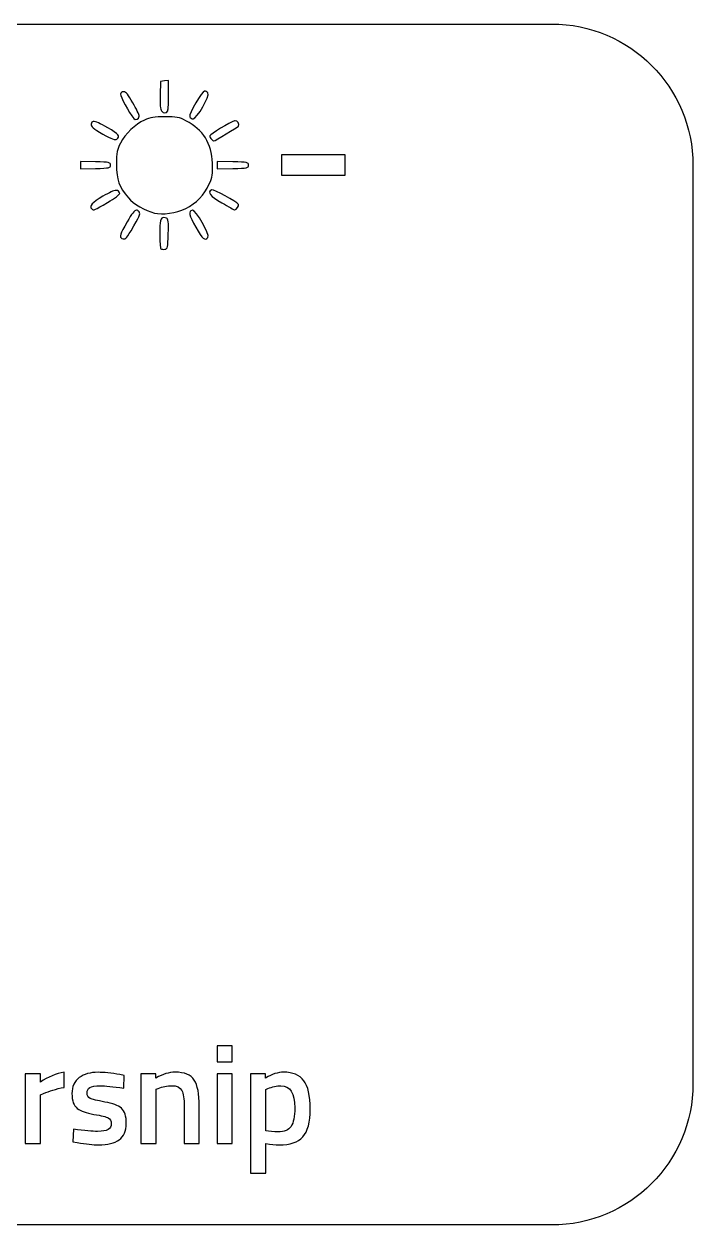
# Model space of a CAD drawing. Extents: x 141 to 566, y 508 to 650.
# Drawn here: x 486.9 to 565.8, y 508.1 to 649.8 of the extents above; entities that cross this region are included whole.
import ezdxf

# ---------------------------------------------------------------- set-up
doc = ezdxf.new("R2010")
doc.units = 0
doc.layers.add('Layer_1', color=7, linetype='CONTINUOUS')

msp = doc.modelspace()

# ---------------------------------------------------------------- linework, layer by layer
at = {"layer": 'Layer_1', "color": 7}
for points in [[(440.802737, 649.788143), (549.142753, 649.788143)], [(503.953228, 643.119063), (503.476668, 643.064213), (503.000107, 643.009391), (502.949934, 641.388793)], [(503.953143, 641.475428), (503.953228, 643.119063)], [(511.792072, 638.371409), (511.792214, 638.371327)], [(493.555408, 633.576881), (493.555408, 633.13145), (493.555408, 632.686025), (495.33171, 632.735433)], [(495.33171, 633.527456), (493.555408, 633.576881)], [(509.672041, 633.57654), (509.672041, 633.13145), (509.672041, 632.686363), (511.53497, 632.73577)], [(511.53497, 633.527116), (509.672041, 633.57654)], [(565.838901, 633.092009), (565.838901, 524.75199)], [(488.814831, 524.92062), (488.814831, 525.907928), (487.039436, 525.907928), (487.039436, 517.687223), (488.830932, 517.687223), (488.830932, 523.425013), (489.192746, 523.572982)], [(491.609735, 524.29661), (491.609735, 526.0881)], [(502.462772, 525.398159), (502.462772, 525.907928), (500.685902, 525.907928), (500.685902, 517.687223), (502.478872, 517.687223), (502.478872, 524.066615), (502.72492, 524.164751)], [(515.401739, 525.398159), (515.401739, 525.907928), (513.626343, 525.907928), (513.626343, 514.151093), (515.419313, 514.151093), (515.419313, 517.653533)], [(498.680419, 524.214524), (498.712734, 525.710137), (498.202951, 525.808273)], [(515.419313, 519.182779), (515.419313, 524.032877), (515.665361, 524.148588)], [(505.799631, 522.043654), (505.799631, 517.687211), (507.575027, 517.687211), (507.575027, 522.093461)], [(492.728882, 519.362946), (492.662835, 517.867342), (493.172589, 517.785307)], [(549.142753, 508.055859), (440.802737, 508.055859)]]:
    msp.add_lwpolyline(points, dxfattribs=at)
for points in [[(498.662589, 641.796313)], [(508.192923, 641.882982)], [(495.061002, 638.284671)], [(503.519981, 638.847893)], [(517.320057, 631.925107), (517.320057, 634.386773), (524.754794, 634.386773), (524.754794, 631.925107)], [(497.754142, 630.154585)], [(509.048929, 630.203)], [(500.143748, 627.816753)], [(503.381509, 626.945905)], [(506.752384, 627.809678)], [(509.663934, 529.196485), (509.663934, 527.305377), (511.45543, 527.305377), (511.45543, 529.196485)], [(495.621893, 526.071951)], [(504.731735, 526.088089)], [(509.663934, 525.907874), (509.663934, 517.687169), (511.45543, 517.687169), (511.45543, 525.907899)], [(517.522819, 526.088086)], [(517.210781, 524.494293)]]:
    msp.add_lwpolyline(points, close=True, dxfattribs=at)
for points in [[(549.142753, 649.788143), (558.392428, 649.788143), (565.838901, 642.341667), (565.838901, 633.092009)], [(498.273024, 641.522486), (498.22852, 641.291207), (499.29755, 639.313211), (499.828961, 638.64379)], [(498.662589, 641.796313), (498.477487, 641.796313), (498.302022, 641.673147), (498.273024, 641.522486)], [(499.737572, 640.496585), (499.216054, 641.414597), (498.900359, 641.796313), (498.662589, 641.796313)], [(502.949934, 641.388793), (502.917619, 640.342945), (502.972611, 639.682353), (503.101304, 639.525847)], [(503.847978, 639.557651), (503.905805, 639.708426), (503.953143, 640.571414), (503.953143, 641.475428)], [(508.192923, 641.882968), (507.894094, 641.882968), (506.327896, 639.148124), (506.447773, 638.835712)], [(506.850548, 638.591678), (507.282491, 638.593707), (508.853991, 641.356016), (508.598419, 641.663977)], [(508.598419, 641.663977), (508.498356, 641.784421), (508.315805, 641.882982), (508.192923, 641.882982)], [(500.481553, 638.912203), (500.478718, 639.068788), (500.143691, 639.781733), (499.737572, 640.496585)], [(503.101304, 639.525847), (503.368894, 639.20357), (503.717839, 639.218548), (503.847978, 639.557651)], [(494.804098, 637.972603), (494.762995, 637.685711), (495.035972, 637.454772), (496.180006, 636.808598)], [(495.060917, 638.284671), (494.903027, 638.270498), (494.83131, 638.163405), (494.804098, 637.972603)], [(496.762157, 637.538681), (495.826356, 638.074114), (495.324057, 638.308431), (495.061002, 638.284671)], [(501.093836, 638.451204), (500.002441, 637.95073), (498.860277, 636.851928), (498.265909, 635.730914)], [(499.828961, 638.64379), (500.046094, 638.370275), (500.488753, 638.552401), (500.481553, 638.912203)], [(503.519981, 638.847893), (502.260378, 638.848474), (501.793625, 638.772094), (501.093836, 638.451204)], [(505.995562, 638.366247), (505.192054, 638.788201), (504.88852, 638.847269), (503.519981, 638.847893)], [(509.125068, 633.357218), (509.028973, 635.727285), (508.056321, 637.284053), (505.995562, 638.366247)], [(506.447773, 638.835712), (506.499647, 638.700698), (506.680781, 638.590884), (506.850548, 638.591678)], [(511.733537, 638.362256), (511.189965, 638.220098), (508.817395, 636.780138), (508.811499, 636.588669)], [(511.792214, 638.371327), (511.772372, 638.370082), (511.753096, 638.367358), (511.733537, 638.362256)], [(512.191814, 637.735422), (512.351121, 637.99295), (512.08268, 638.389837), (511.792072, 638.371409)], [(496.180006, 636.808598), (497.254365, 636.201797), (497.663065, 636.049287), (497.834107, 636.191229)], [(497.834107, 636.191229), (498.260438, 636.545055), (498.061162, 636.795445), (496.762157, 637.538681)], [(508.811499, 636.588669), (508.808665, 636.488578), (508.89909, 636.313141), (509.013609, 636.198749)], [(509.277231, 635.990941), (509.403657, 635.990941), (512.11749, 637.615185), (512.191814, 637.735422)], [(498.265909, 635.730914), (497.862737, 634.970489), (497.805846, 634.66291), (497.80389, 633.218105)], [(509.013609, 636.198749), (509.127846, 636.084371), (509.246334, 635.990941), (509.277231, 635.990941)], [(497.108013, 633.131444), (497.108013, 633.452287), (496.975918, 633.481739), (495.33171, 633.527456)], [(495.33171, 632.735433), (496.976003, 632.781156), (497.108013, 632.810608), (497.108013, 633.131444)], [(497.80389, 633.218105), (497.801282, 631.370954), (498.084803, 630.567343), (499.201767, 629.262394)], [(508.755798, 630.910412), (509.131474, 631.730302), (509.178387, 632.042297), (509.125068, 633.357218)], [(513.397928, 633.131444), (513.397928, 633.453497), (513.266117, 633.481398), (511.53497, 633.527116)], [(511.53497, 632.73577), (513.266003, 632.781465), (513.397928, 632.809386), (513.397928, 633.131444)], [(505.970872, 628.027316), (507.219846, 628.631875), (508.156611, 629.601613), (508.755798, 630.910412)], [(496.198176, 629.465457), (494.884545, 628.698141), (494.540957, 628.304581), (494.884233, 627.961292)], [(497.754142, 630.154585), (497.456674, 630.145797), (496.982324, 629.923476), (496.198176, 629.465457)], [(496.754617, 628.72793), (497.578847, 629.21304), (498.224665, 629.694717), (498.190082, 629.798513)], [(498.190082, 629.798513), (498.109861, 630.039317), (497.98542, 630.161498), (497.754142, 630.154585)], [(509.048929, 630.203), (508.458132, 629.976285), (508.851071, 629.472127), (510.240671, 628.673788)], [(512.206498, 628.504214), (512.008356, 628.824691), (509.28103, 630.292065), (509.048929, 630.203)], [(494.884233, 627.961292), (495.080107, 627.765418), (495.20982, 627.818709), (496.754617, 628.72793)], [(499.201767, 629.262394), (499.797383, 628.566557), (501.193531, 627.757551), (502.268995, 627.485085)], [(502.268995, 627.485085), (503.237254, 627.239803), (504.824542, 627.472329), (505.970872, 628.027316)], [(508.599411, 624.599957), (508.859915, 624.913863), (507.149546, 627.886159), (506.752384, 627.809678)], [(510.240671, 628.673788), (511.024139, 628.223712), (511.714148, 627.853249), (511.773931, 627.850627)], [(511.773931, 627.850627), (511.969521, 627.84184), (512.303783, 628.346812), (512.206498, 628.504214)], [(500.143748, 627.816764), (499.906205, 627.801741), (499.620104, 627.407215), (499.055216, 626.439189)], [(499.518595, 625.39399), (500.550917, 627.093371), (500.66725, 627.369007), (500.458847, 627.620114)], [(500.458847, 627.620114), (500.34943, 627.75201), (500.251635, 627.823556), (500.143748, 627.816753)], [(503.381565, 626.945899), (502.996479, 626.960923), (502.913452, 626.505656), (502.913452, 625.083293)], [(503.699329, 626.866364), (503.575739, 626.913845), (503.47029, 626.942418), (503.381509, 626.945905)], [(503.915896, 625.009175), (503.956431, 626.457849), (503.918504, 626.782198), (503.699329, 626.866364)], [(506.752384, 627.809678), (506.253203, 627.713555), (506.348759, 627.24496), (507.162954, 625.79713)], [(499.055216, 626.439189), (498.195099, 624.965204), (498.093676, 624.638869), (498.451039, 624.494673)], [(498.451039, 624.494673), (498.850044, 624.333665), (498.900019, 624.375703), (499.518595, 625.39399)], [(502.913452, 625.083293), (502.913452, 624.156248), (502.968728, 623.34275), (503.036192, 623.27518)], [(507.162954, 625.79713), (507.946139, 624.404443), (508.236378, 624.162489), (508.599411, 624.599957)], [(503.512781, 623.202755), (503.838454, 623.249385), (503.870627, 623.392903), (503.915896, 625.009175)], [(503.036192, 623.27518), (503.103657, 623.207574), (503.318239, 623.174919), (503.512781, 623.202755)], [(491.609735, 526.0881), (490.678016, 525.912721), (489.746551, 525.523507), (488.814831, 524.92062)], [(495.62195, 526.071943), (494.723083, 526.071943), (493.983666, 525.864447), (493.402706, 525.447921)], [(498.202951, 525.808273), (497.183528, 525.983681), (496.323439, 526.071951), (495.621893, 526.071951)], [(504.731792, 526.0881), (504.019304, 526.0881), (503.262964, 525.858551), (502.462772, 525.398159)], [(506.967109, 525.152049), (506.572498, 525.776859), (505.827893, 526.088089), (504.731735, 526.088089)], [(517.522819, 526.0881), (516.865124, 526.0881), (516.158079, 525.858551), (515.401739, 525.398159)], [(519.907578, 525.08613), (519.403351, 525.754786), (518.608006, 526.088086), (517.522819, 526.088086)], [(493.402706, 525.447921), (492.832715, 525.031379), (492.547238, 524.400846), (492.547238, 523.556804)], [(494.652104, 524.262855), (494.882277, 524.405353), (495.288425, 524.476729), (495.869386, 524.476729)], [(495.869386, 524.476729), (496.450346, 524.476729), (497.38697, 524.389904), (498.680419, 524.214524)], [(502.72492, 524.164751), (503.240117, 524.383982), (503.777197, 524.494338), (504.336246, 524.494338)], [(504.336246, 524.494338), (504.928176, 524.494338), (505.317373, 524.30745), (505.503723, 523.93477)], [(507.575027, 522.093461), (507.575027, 523.51846), (507.372633, 524.538204), (506.967109, 525.152049)], [(515.665361, 524.148588), (516.180557, 524.378789), (516.695584, 524.494293), (517.210781, 524.494293)], [(517.210809, 524.494298), (518.295997, 524.494298), (518.838265, 523.622438), (518.838265, 521.87955)], [(520.663436, 521.747753), (520.663436, 523.315253), (520.41172, 524.428441), (519.907578, 525.08613)], [(565.838901, 524.75199), (565.838901, 515.502334), (558.392428, 508.055859), (549.142753, 508.055859)], [(489.192746, 523.572982), (489.861411, 523.868939), (490.667046, 524.110258), (491.609735, 524.29661)], [(492.547238, 523.556804), (492.547238, 522.712769), (492.756151, 522.131525), (493.172731, 521.813639)], [(494.32252, 523.622716), (494.32252, 523.918687), (494.432787, 524.131328), (494.652104, 524.262855)], [(494.684334, 522.997231), (494.443106, 523.117817), (494.32252, 523.326759), (494.32252, 523.622716)], [(496.427499, 522.569497), (495.517691, 522.733907), (494.936447, 522.876645), (494.684334, 522.997231)], [(505.503723, 523.93477), (505.701014, 523.562074), (505.799631, 522.931541), (505.799631, 522.043654)], [(493.172731, 521.813639), (493.589254, 521.495759), (494.2404, 521.259591), (495.128296, 521.106117)], [(498.38451, 521.829751), (498.000869, 522.169551), (497.348249, 522.416024), (496.427499, 522.569497)], [(498.960198, 520.020666), (498.960198, 520.886625), (498.768293, 521.48994), (498.38451, 521.829751)], [(518.838265, 521.87955), (518.838265, 520.849171), (518.695398, 520.120043), (518.410517, 519.692542)], [(519.791868, 518.459182), (520.372828, 519.09495), (520.663436, 520.191218), (520.663436, 521.747753)], [(495.128296, 521.106117), (496.027134, 520.96362), (496.592929, 520.8275), (496.823102, 520.695967)], [(496.823102, 520.695967), (497.064331, 520.575381), (497.184917, 520.349519), (497.184917, 520.020672)], [(495.572145, 519.100741), (494.991184, 519.100741), (494.044271, 519.187567), (492.728882, 519.362946)], [(496.805528, 519.314615), (496.564299, 519.172118), (496.153106, 519.100741), (495.572145, 519.100741)], [(497.184917, 520.020672), (497.184917, 519.691827), (497.057641, 519.457124), (496.805528, 519.314615)], [(498.12086, 518.11344), (498.67988, 518.519018), (498.960198, 519.154702), (498.960198, 520.020666)], [(516.865124, 519.05094), (516.338957, 519.05094), (515.857776, 519.095103), (515.419313, 519.182779)], [(518.410517, 519.692542), (518.125521, 519.265043), (517.610494, 519.05094), (516.865124, 519.05094)], [(493.172589, 517.785307), (494.192013, 517.598957), (495.035206, 517.505528), (495.703843, 517.505528)], [(495.703843, 517.505528), (496.767118, 517.505528), (497.572781, 517.707865), (498.12086, 518.11344)], [(515.419313, 517.653533), (516.011216, 517.554887), (516.531402, 517.505564), (516.980835, 517.505564)], [(516.980835, 517.505564), (518.285254, 517.505564), (519.221877, 517.823408), (519.791868, 518.459182)]]:
    msp.add_open_spline(points, degree=3, dxfattribs=at)

doc.saveas('drawing.dxf')
